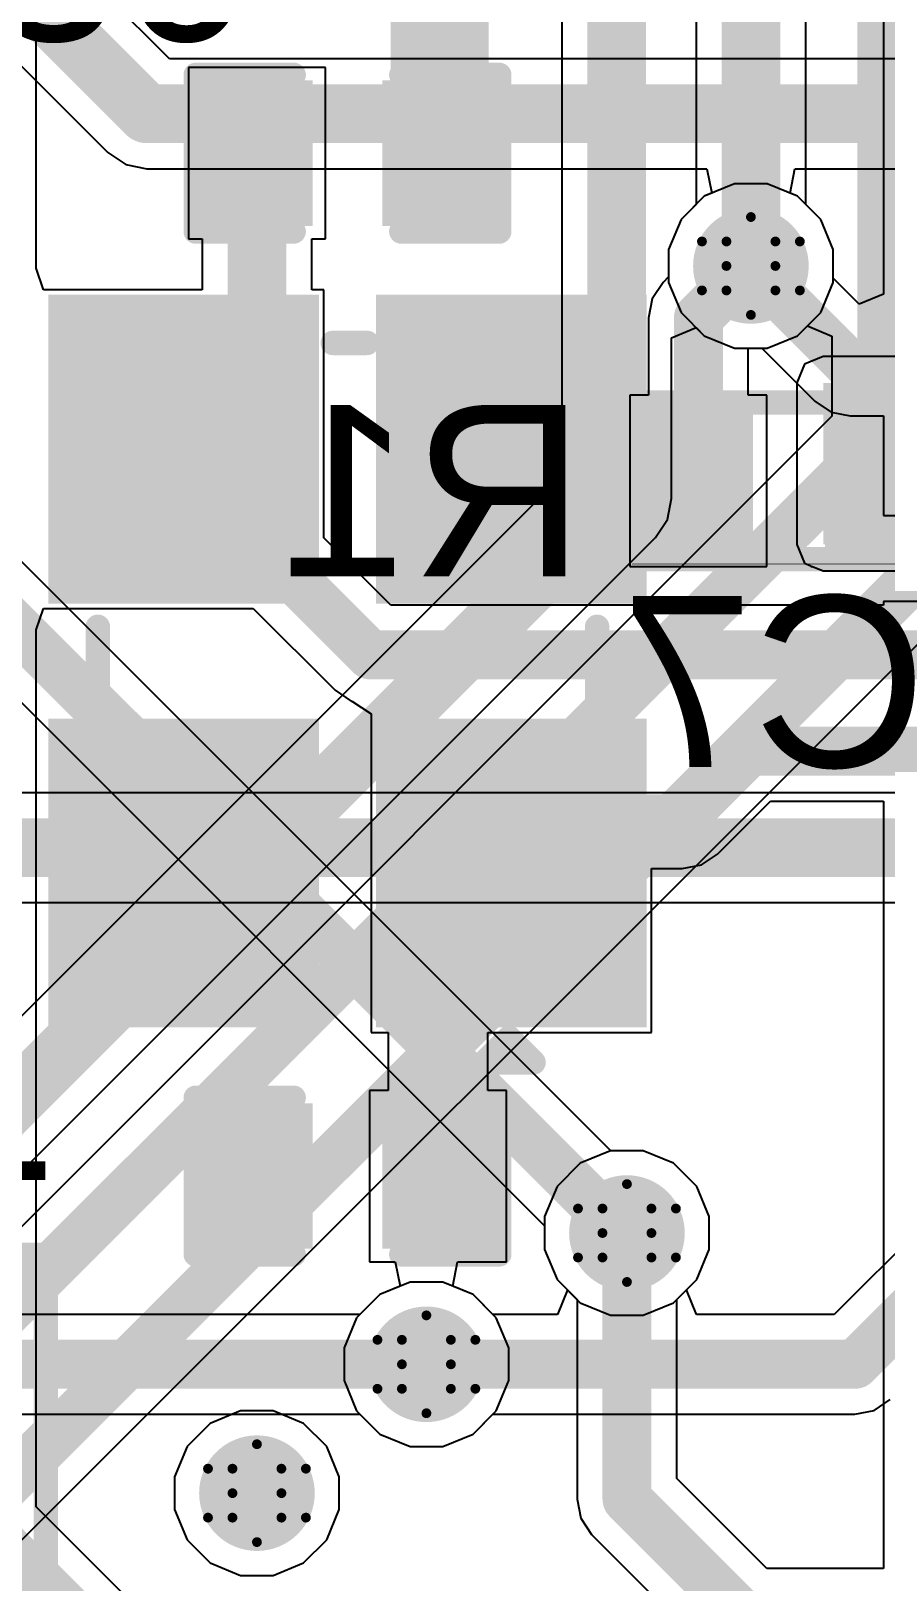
# Model space of a CAD drawing. Header units: inches. Extents: x -4 to 389, y 0 to 108.
# Drawn here: x 7.47 to 11.91, y 23.01 to 31.06 of the extents above; entities that cross this region are included whole.
import ezdxf

# ---------------------------------------------------------------- set-up
doc = ezdxf.new("R2010")
doc.units = ezdxf.units.IN
for name, color, linetype in [('Bottom Layer', 5, 'Continuous'), ('Bottom Overlay', 54, 'Continuous'), ('Bottom Paste', 16, 'Continuous'), ('Bottom Solder', 6, 'Continuous'), ('Drill Drawing', 1, 'Continuous'), ('Signal_1', 16, 'Continuous'), ('Signal_2', 76, 'Continuous'), ('Top Layer', 1, 'Continuous'), ('Top Overlay', 2, 'Continuous'), ('Top Paste', 8, 'Continuous'), ('Top Solder', 216, 'Continuous'), ('Via Holes', 16, 'Continuous')]:
    doc.layers.add(name, color=color, linetype=linetype)
doc.styles.add('Arial', font='', dxfattribs={"height": 0.2})
doc.styles.get('Arial').set_extended_font_data('Arial')

msp = doc.modelspace()

# ---------------------------------------------------------------- hatches: boundary and pattern name
at = {"layer": 'Bottom Layer'}
h = msp.add_hatch(color=5, dxfattribs=at)
edge = h.paths.add_edge_path()
edge.add_arc((11.2073, 29.8426), 0.3, 0, 360)
for points in [[(11.5824, 28.3972), (14.4526, 28.3972), (14.4526, 29.2354), (11.5824, 29.2354)], [(10.7061, 28.4099), (10.7061, 29.0449), (11.1633, 29.0449), (11.1633, 28.4099)], [(11.6459, 28.4099), (11.6459, 29.0449), (12.1031, 29.0449), (12.1031, 28.4099)]]:
    msp.add_hatch(color=5, dxfattribs=at).paths.add_polyline_path(points)
h = msp.add_hatch(color=5, dxfattribs=at)
edge = h.paths.add_edge_path()
edge.add_arc((10.5641, 24.8238), 0.3, 0, 360)
h = msp.add_hatch(color=5, dxfattribs=at)
edge = h.paths.add_edge_path()
edge.add_arc((9.5235, 24.1425), 0.3, 0, 360)
h = msp.add_hatch(color=5, dxfattribs=at)
edge = h.paths.add_edge_path()
edge.add_arc((8.6442, 23.4738), 0.3, 0, 360)
at = {"layer": 'Bottom Paste'}
for points in [[(10.7061, 28.4099), (10.7061, 29.0449), (11.1633, 29.0449), (11.1633, 28.4099)], [(11.6459, 28.4099), (11.6459, 29.0449), (12.1031, 29.0449), (12.1031, 28.4099)]]:
    msp.add_hatch(color=16, dxfattribs=at).paths.add_polyline_path(points)
at = {"layer": 'Bottom Solder'}
for points in [[(10.6511, 28.3549), (10.6511, 29.0999), (11.2183, 29.0999), (11.2183, 28.3549)], [(11.5909, 28.3549), (11.5909, 29.0999), (12.1581, 29.0999), (12.1581, 28.3549)]]:
    msp.add_hatch(color=6, dxfattribs=at).paths.add_polyline_path(points)
at = {"layer": 'Signal_1'}
h = msp.add_hatch(color=16, dxfattribs=at)
edge = h.paths.add_edge_path()
edge.add_arc((11.2073, 29.8426), 0.3, 0, 360)
h = msp.add_hatch(color=16, dxfattribs=at)
edge = h.paths.add_edge_path()
edge.add_arc((10.5641, 24.8238), 0.3, 0, 360)
h = msp.add_hatch(color=16, dxfattribs=at)
edge = h.paths.add_edge_path()
edge.add_arc((9.5235, 24.1425), 0.3, 0, 360)
h = msp.add_hatch(color=16, dxfattribs=at)
edge = h.paths.add_edge_path()
edge.add_arc((8.6442, 23.4738), 0.3, 0, 360)
at = {"layer": 'Signal_2'}
h = msp.add_hatch(color=76, dxfattribs=at)
edge = h.paths.add_edge_path()
edge.add_arc((11.2073, 29.8426), 0.3, 0, 360)
h = msp.add_hatch(color=76, dxfattribs=at)
edge = h.paths.add_edge_path()
edge.add_arc((10.5641, 24.8238), 0.3, 0, 360)
h = msp.add_hatch(color=76, dxfattribs=at)
edge = h.paths.add_edge_path()
edge.add_arc((9.5235, 24.1425), 0.3, 0, 360)
h = msp.add_hatch(color=76, dxfattribs=at)
edge = h.paths.add_edge_path()
edge.add_arc((8.6442, 23.4738), 0.3, 0, 360)
at = {"layer": 'Top Layer'}
for points in [[(8.8728, 30.7453), (8.8728, 30.1103), (8.4156, 30.1103), (8.4156, 30.7453)], [(9.8126, 30.7453), (9.8126, 30.1103), (9.3554, 30.1103), (9.3554, 30.7453)], [(7.6641, 28.1921), (7.6641, 29.5921), (8.8641, 29.5921), (8.8641, 28.1921)], [(9.3641, 28.1921), (9.3641, 29.5921), (10.5641, 29.5921), (10.5641, 28.1921)], [(7.6641, 25.9921), (7.6641, 27.3921), (8.8641, 27.3921), (8.8641, 25.9921)], [(9.3641, 25.9921), (9.3641, 27.3921), (10.5641, 27.3921), (10.5641, 25.9921)], [(8.4156, 24.802), (8.4156, 25.437), (8.8728, 25.437), (8.8728, 24.802)], [(9.3554, 24.802), (9.3554, 25.437), (9.8126, 25.437), (9.8126, 24.802)]]:
    msp.add_hatch(color=1, dxfattribs=at).paths.add_polyline_path(points)
h = msp.add_hatch(color=1, dxfattribs=at)
edge = h.paths.add_edge_path()
edge.add_arc((11.2073, 29.8426), 0.3, 0, 360)
h = msp.add_hatch(color=1, dxfattribs=at)
edge = h.paths.add_edge_path()
edge.add_arc((10.5641, 24.8238), 0.3, 0, 360)
h = msp.add_hatch(color=1, dxfattribs=at)
edge = h.paths.add_edge_path()
edge.add_arc((9.5235, 24.1425), 0.3, 0, 360)
h = msp.add_hatch(color=1, dxfattribs=at)
edge = h.paths.add_edge_path()
edge.add_arc((8.6442, 23.4738), 0.3, 0, 360)
at = {"layer": 'Top Paste'}
for points in [[(8.8728, 30.7453), (8.8728, 30.1103), (8.4156, 30.1103), (8.4156, 30.7453)], [(9.8126, 30.7453), (9.8126, 30.1103), (9.3554, 30.1103), (9.3554, 30.7453)], [(7.6641, 28.1921), (7.6641, 29.5921), (8.8641, 29.5921), (8.8641, 28.1921)], [(9.3641, 28.1921), (9.3641, 29.5921), (10.5641, 29.5921), (10.5641, 28.1921)], [(7.6641, 25.9921), (7.6641, 27.3921), (8.8641, 27.3921), (8.8641, 25.9921)], [(9.3641, 25.9921), (9.3641, 27.3921), (10.5641, 27.3921), (10.5641, 25.9921)], [(8.4156, 24.802), (8.4156, 25.437), (8.8728, 25.437), (8.8728, 24.802)], [(9.3554, 24.802), (9.3554, 25.437), (9.8126, 25.437), (9.8126, 24.802)]]:
    msp.add_hatch(color=8, dxfattribs=at).paths.add_polyline_path(points)
at = {"layer": 'Top Solder'}
for points in [[(8.9328, 30.8053), (8.9328, 30.0503), (8.3556, 30.0503), (8.3556, 30.8053)], [(9.8726, 30.8053), (9.8726, 30.0503), (9.2954, 30.0503), (9.2954, 30.8053)], [(7.5625, 28.0905), (7.5625, 29.6937), (8.9657, 29.6937), (8.9657, 28.0905)], [(9.2625, 28.0905), (9.2625, 29.6937), (10.6657, 29.6937), (10.6657, 28.0905)], [(7.5625, 25.8905), (7.5625, 27.4937), (8.9657, 27.4937), (8.9657, 25.8905)], [(9.2625, 25.8905), (9.2625, 27.4937), (10.6657, 27.4937), (10.6657, 25.8905)], [(8.3556, 24.742), (8.3556, 25.497), (8.9328, 25.497), (8.9328, 24.742)], [(9.2954, 24.742), (9.2954, 25.497), (9.8726, 25.497), (9.8726, 24.742)]]:
    msp.add_hatch(color=216, dxfattribs=at).paths.add_polyline_path(points)
at = {"layer": 'Via Holes'}
h = msp.add_hatch(color=7, dxfattribs=at)
edge = h.paths.add_edge_path()
edge.add_arc((11.2073, 29.8426), 0.15, 0, 360)
h = msp.add_hatch(color=7, dxfattribs=at)
edge = h.paths.add_edge_path()
edge.add_arc((10.5641, 24.8238), 0.15, 0, 360)
h = msp.add_hatch(color=7, dxfattribs=at)
edge = h.paths.add_edge_path()
edge.add_arc((9.5235, 24.1425), 0.15, 0, 360)
h = msp.add_hatch(color=7, dxfattribs=at)
edge = h.paths.add_edge_path()
edge.add_arc((8.6442, 23.4738), 0.15, 0, 360)

# ---------------------------------------------------------------- linework, layer by layer
at = {"layer": 'Bottom Layer'}
for p, q in [((8.1902, 30.9173), (7.7106, 31.3969)), ((7.2243, 31.0775), (7.8708, 30.431)), ((24.7327, 30.9173), (8.1902, 30.9173)), ((7.8708, 30.431), (7.8708, 30.431)), ((7.8708, 30.431), (7.9632, 30.3692)), ((7.9632, 30.3692), (8.0722, 30.3475)), ((8.0722, 30.3475), (8.0722, 30.3475)), ((8.0722, 30.3475), (10.9787, 30.3475)), ((10.9787, 30.3475), (11.004, 30.2205)), ((11.4106, 30.2205), (11.4359, 30.3475)), ((11.4359, 30.3475), (24.6147, 30.3475)), ((10.9654, 30.2046), (10.8453, 30.0844)), ((11.004, 30.2205), (10.9654, 30.2046)), ((11.4492, 30.2046), (11.4106, 30.2205)), ((11.5693, 30.0844), (11.4492, 30.2046)), ((10.8453, 30.0844), (10.7803, 29.9275)), ((11.6343, 29.9275), (11.5693, 30.0844)), ((10.7803, 29.9275), (10.7803, 29.7853)), ((11.6343, 29.7576), (11.6343, 29.9275)), ((10.7803, 29.7853), (10.7516, 29.7565)), ((10.7516, 29.7565), (10.6954, 29.6725)), ((11.5693, 29.6007), (11.6343, 29.7576)), ((10.6954, 29.6725), (10.6757, 29.5734)), ((10.6757, 29.5734), (10.6757, 29.1719)), ((11.4492, 29.4806), (11.5693, 29.6007)), ((11.2922, 29.4156), (11.4492, 29.4806)), ((11.1937, 29.1719), (11.1937, 29.4156)), ((11.1937, 29.4156), (11.2922, 29.4156)), ((11.4852, 29.3326), (11.4449, 29.2354)), ((11.5824, 29.3729), (11.4852, 29.3326)), ((14.4526, 29.3729), (11.5824, 29.3729)), ((11.4449, 29.2354), (11.4449, 28.3972)), ((10.6757, 29.1719), (10.5791, 29.1719)), ((10.5791, 29.1719), (10.5791, 28.2829)), ((11.2903, 29.1719), (11.1937, 29.1719)), ((11.2903, 28.2829), (11.2903, 29.1719)), ((11.4449, 28.3972), (11.4852, 28.3)), ((10.5791, 28.2829), (11.2903, 28.2829)), ((11.4852, 28.3), (11.5189, 28.286)), ((11.5189, 28.286), (11.5189, 28.2829)), ((11.5189, 28.2829), (11.5265, 28.2829)), ((11.5265, 28.2829), (11.5824, 28.2597)), ((11.5824, 28.2597), (14.4526, 28.2597)), ((16.7498, 27.1087), (6.6031, 27.1087)), ((6.4851, 26.5389), (16.7498, 26.5389)), ((10.4791, 25.2508), (10.3222, 25.1858)), ((10.649, 25.2508), (10.4791, 25.2508)), ((10.8059, 25.1858), (10.649, 25.2508)), ((10.3222, 25.1858), (10.2021, 25.0657)), ((10.9261, 25.0657), (10.8059, 25.1858)), ((10.2021, 25.0657), (10.1371, 24.9087)), ((10.9911, 24.9087), (10.9261, 25.0657)), ((10.1371, 24.9087), (10.1371, 24.7389)), ((10.9911, 24.7389), (10.9911, 24.9087)), ((10.1371, 24.7389), (10.2021, 24.5819)), ((10.9261, 24.5819), (10.9911, 24.7389)), ((9.4386, 24.5695), (9.2816, 24.5045)), ((9.6084, 24.5695), (9.4386, 24.5695)), ((9.7654, 24.5045), (9.6084, 24.5695)), ((10.2021, 24.5819), (10.3222, 24.4618)), ((10.8059, 24.4618), (10.9261, 24.5819)), ((9.2816, 24.5045), (9.1786, 24.4015)), ((9.8855, 24.3844), (9.7654, 24.5045)), ((9.1786, 24.4015), (6.2923, 24.4015)), ((10.3222, 24.4618), (10.4791, 24.3968)), ((10.4791, 24.3968), (10.649, 24.3968)), ((10.649, 24.3968), (10.8059, 24.4618)), ((9.9505, 24.2275), (9.8855, 24.3844)), ((9.9505, 24.0576), (9.9505, 24.2275)), ((9.8855, 23.9007), (9.9505, 24.0576)), ((6.1851, 23.8836), (9.1786, 23.8836)), ((9.1786, 23.8836), (9.2816, 23.7805)), ((9.7654, 23.7805), (9.8855, 23.9007)), ((9.2816, 23.7805), (9.4386, 23.7155)), ((9.6084, 23.7155), (9.7654, 23.7805)), ((9.4386, 23.7155), (9.6084, 23.7155))]:
    msp.add_line(p, q, dxfattribs=at)
for points in [[(7.4257, 31.2789, 0.3048, 0.3048, 0), (8.0722, 30.6324, 0.3048, 0.3048, 0)], [(8.0722, 30.6324, 0.3048, 0.3048, 0), (24.7327, 30.6324, 0.3048, 0.3048, 0)], [(10.9347, 29.5734, 0.254, 0.254, 0), (11.2038, 29.8426, 0.254, 0.254, 0)], [(11.2038, 29.8426, 0.254, 0.254, 0), (11.2073, 29.8426, 0.254, 0.254, 0)], [(10.9347, 28.7274, 0.254, 0.254, 0), (10.9347, 29.5734, 0.254, 0.254, 0)], [(6.4851, 26.8238, 0.3048, 0.3048, 0), (17.0688, 26.8238, 0.3048, 0.3048, 0)], [(6.1851, 24.1425, 0.254, 0.254, 0), (9.5235, 24.1425, 0.254, 0.254, 0)]]:
    msp.add_lwpolyline(points, format="xyseb", dxfattribs=at)
for points in [[(7.996, 30.6324, 0.1524, 0.1524, 1), (8.1484, 30.6324, 0.1524, 0.1524, 1)], [(7.996, 30.6324, 0.1524, 0.1524, 1), (8.1484, 30.6324, 0.1524, 0.1524, 1)], [(11.1403, 29.8426, 0.127, 0.127, 1), (11.2673, 29.8426, 0.127, 0.127, 1)], [(11.1403, 29.8426, 0.127, 0.127, 1), (11.2673, 29.8426, 0.127, 0.127, 1)], [(11.1438, 29.8426, 0.127, 0.127, 1), (11.2708, 29.8426, 0.127, 0.127, 1)], [(10.8712, 29.5734, 0.127, 0.127, 1), (10.9982, 29.5734, 0.127, 0.127, 1)], [(10.8712, 29.5734, 0.127, 0.127, 1), (10.9982, 29.5734, 0.127, 0.127, 1)], [(10.8712, 28.7274, 0.127, 0.127, 1), (10.9982, 28.7274, 0.127, 0.127, 1)], [(9.46, 24.1425, 0.127, 0.127, 1), (9.587, 24.1425, 0.127, 0.127, 1)]]:
    msp.add_lwpolyline(points, format="xyseb", close=True, dxfattribs=at)
at = {"layer": 'Bottom Overlay'}
for points in [[(10.6172, 28.321, 0.127, 0.127, 0), (10.6172, 29.1338, 0.127, 0.127, 0)], [(10.6172, 29.1338, 0.127, 0.127, 0), (12.192, 29.1338, 0.127, 0.127, 0)], [(10.6172, 28.321, 0.127, 0.127, 0), (12.192, 28.321, 0.127, 0.127, 0)], [(10.5918, 28.2956, 0.00323, 0.00323, 0), (12.2174, 28.2956, 0.00323, 0.00323, 0)]]:
    msp.add_lwpolyline(points, format="xyseb", dxfattribs=at)
for points in [[(10.5854, 29.1338, 0.0635, 0.0635, 1), (10.6489, 29.1338, 0.0635, 0.0635, 1)], [(10.5854, 29.1338, 0.0635, 0.0635, 1), (10.6489, 29.1338, 0.0635, 0.0635, 1)], [(10.5854, 28.321, 0.0635, 0.0635, 1), (10.6489, 28.321, 0.0635, 0.0635, 1)], [(10.5854, 28.321, 0.0635, 0.0635, 1), (10.6489, 28.321, 0.0635, 0.0635, 1)], [(10.591, 28.2956, 0.00161, 0.00161, 1), (10.5926, 28.2956, 0.00161, 0.00161, 1)]]:
    msp.add_lwpolyline(points, format="xyseb", close=True, dxfattribs=at)
at = {"layer": 'Drill Drawing'}
for points in [[(11.0803, 29.9696, 0.0508, 0.0508, 0), (11.2073, 30.0966, 0.0508, 0.0508, 0)], [(11.2073, 30.0966, 0.0508, 0.0508, 0), (11.3343, 29.9696, 0.0508, 0.0508, 0)], [(10.9533, 29.9696, 0.0508, 0.0508, 0), (11.0803, 29.8426, 0.0508, 0.0508, 0)], [(10.9533, 29.9696, 0.0508, 0.0508, 0), (11.0803, 29.9696, 0.0508, 0.0508, 0)], [(11.3343, 29.9696, 0.0508, 0.0508, 0), (11.4613, 29.9696, 0.0508, 0.0508, 0)], [(11.3343, 29.8426, 0.0508, 0.0508, 0), (11.4613, 29.9696, 0.0508, 0.0508, 0)], [(10.9533, 29.7156, 0.0508, 0.0508, 0), (11.0803, 29.8426, 0.0508, 0.0508, 0)], [(11.3343, 29.8426, 0.0508, 0.0508, 0), (11.4613, 29.7156, 0.0508, 0.0508, 0)], [(10.9533, 29.7156, 0.0508, 0.0508, 0), (11.0803, 29.7156, 0.0508, 0.0508, 0)], [(11.0803, 29.7156, 0.0508, 0.0508, 0), (11.2073, 29.5886, 0.0508, 0.0508, 0)], [(11.2073, 29.5886, 0.0508, 0.0508, 0), (11.3343, 29.7156, 0.0508, 0.0508, 0)], [(11.3343, 29.7156, 0.0508, 0.0508, 0), (11.4613, 29.7156, 0.0508, 0.0508, 0)], [(10.4371, 24.9508, 0.0508, 0.0508, 0), (10.5641, 25.0778, 0.0508, 0.0508, 0)], [(10.5641, 25.0778, 0.0508, 0.0508, 0), (10.6911, 24.9508, 0.0508, 0.0508, 0)], [(10.3101, 24.9508, 0.0508, 0.0508, 0), (10.4371, 24.8238, 0.0508, 0.0508, 0)], [(10.3101, 24.9508, 0.0508, 0.0508, 0), (10.4371, 24.9508, 0.0508, 0.0508, 0)], [(10.6911, 24.9508, 0.0508, 0.0508, 0), (10.8181, 24.9508, 0.0508, 0.0508, 0)], [(10.6911, 24.8238, 0.0508, 0.0508, 0), (10.8181, 24.9508, 0.0508, 0.0508, 0)], [(10.3101, 24.6968, 0.0508, 0.0508, 0), (10.4371, 24.8238, 0.0508, 0.0508, 0)], [(10.6911, 24.8238, 0.0508, 0.0508, 0), (10.8181, 24.6968, 0.0508, 0.0508, 0)], [(10.3101, 24.6968, 0.0508, 0.0508, 0), (10.4371, 24.6968, 0.0508, 0.0508, 0)], [(10.4371, 24.6968, 0.0508, 0.0508, 0), (10.5641, 24.5698, 0.0508, 0.0508, 0)], [(10.5641, 24.5698, 0.0508, 0.0508, 0), (10.6911, 24.6968, 0.0508, 0.0508, 0)], [(10.6911, 24.6968, 0.0508, 0.0508, 0), (10.8181, 24.6968, 0.0508, 0.0508, 0)], [(9.3965, 24.2695, 0.0508, 0.0508, 0), (9.5235, 24.3965, 0.0508, 0.0508, 0)], [(9.5235, 24.3965, 0.0508, 0.0508, 0), (9.6505, 24.2695, 0.0508, 0.0508, 0)], [(9.2695, 24.2695, 0.0508, 0.0508, 0), (9.3965, 24.1425, 0.0508, 0.0508, 0)], [(9.2695, 24.2695, 0.0508, 0.0508, 0), (9.3965, 24.2695, 0.0508, 0.0508, 0)], [(9.6505, 24.2695, 0.0508, 0.0508, 0), (9.7775, 24.2695, 0.0508, 0.0508, 0)], [(9.6505, 24.1425, 0.0508, 0.0508, 0), (9.7775, 24.2695, 0.0508, 0.0508, 0)], [(9.2695, 24.0155, 0.0508, 0.0508, 0), (9.3965, 24.1425, 0.0508, 0.0508, 0)], [(9.6505, 24.1425, 0.0508, 0.0508, 0), (9.7775, 24.0155, 0.0508, 0.0508, 0)], [(9.2695, 24.0155, 0.0508, 0.0508, 0), (9.3965, 24.0155, 0.0508, 0.0508, 0)], [(9.3965, 24.0155, 0.0508, 0.0508, 0), (9.5235, 23.8885, 0.0508, 0.0508, 0)], [(9.5235, 23.8885, 0.0508, 0.0508, 0), (9.6505, 24.0155, 0.0508, 0.0508, 0)], [(9.6505, 24.0155, 0.0508, 0.0508, 0), (9.7775, 24.0155, 0.0508, 0.0508, 0)], [(8.5172, 23.6008, 0.0508, 0.0508, 0), (8.6442, 23.7278, 0.0508, 0.0508, 0)], [(8.6442, 23.7278, 0.0508, 0.0508, 0), (8.7712, 23.6008, 0.0508, 0.0508, 0)], [(8.3902, 23.6008, 0.0508, 0.0508, 0), (8.5172, 23.4738, 0.0508, 0.0508, 0)], [(8.3902, 23.6008, 0.0508, 0.0508, 0), (8.5172, 23.6008, 0.0508, 0.0508, 0)], [(8.7712, 23.6008, 0.0508, 0.0508, 0), (8.8982, 23.6008, 0.0508, 0.0508, 0)], [(8.7712, 23.4738, 0.0508, 0.0508, 0), (8.8982, 23.6008, 0.0508, 0.0508, 0)], [(8.3902, 23.3468, 0.0508, 0.0508, 0), (8.5172, 23.4738, 0.0508, 0.0508, 0)], [(8.7712, 23.4738, 0.0508, 0.0508, 0), (8.8982, 23.3468, 0.0508, 0.0508, 0)], [(8.3902, 23.3468, 0.0508, 0.0508, 0), (8.5172, 23.3468, 0.0508, 0.0508, 0)], [(8.5172, 23.3468, 0.0508, 0.0508, 0), (8.6442, 23.2198, 0.0508, 0.0508, 0)], [(8.6442, 23.2198, 0.0508, 0.0508, 0), (8.7712, 23.3468, 0.0508, 0.0508, 0)], [(8.7712, 23.3468, 0.0508, 0.0508, 0), (8.8982, 23.3468, 0.0508, 0.0508, 0)]]:
    msp.add_lwpolyline(points, format="xyseb", dxfattribs=at)
for points in [[(11.1946, 30.0966, 0.0254, 0.0254, 1), (11.22, 30.0966, 0.0254, 0.0254, 1)], [(11.1946, 30.0966, 0.0254, 0.0254, 1), (11.22, 30.0966, 0.0254, 0.0254, 1)], [(10.9406, 29.9696, 0.0254, 0.0254, 1), (10.966, 29.9696, 0.0254, 0.0254, 1)], [(10.9406, 29.9696, 0.0254, 0.0254, 1), (10.966, 29.9696, 0.0254, 0.0254, 1)], [(11.0676, 29.9696, 0.0254, 0.0254, 1), (11.093, 29.9696, 0.0254, 0.0254, 1)], [(11.0676, 29.9696, 0.0254, 0.0254, 1), (11.093, 29.9696, 0.0254, 0.0254, 1)], [(11.3216, 29.9696, 0.0254, 0.0254, 1), (11.347, 29.9696, 0.0254, 0.0254, 1)], [(11.3216, 29.9696, 0.0254, 0.0254, 1), (11.347, 29.9696, 0.0254, 0.0254, 1)], [(11.4486, 29.9696, 0.0254, 0.0254, 1), (11.474, 29.9696, 0.0254, 0.0254, 1)], [(11.4486, 29.9696, 0.0254, 0.0254, 1), (11.474, 29.9696, 0.0254, 0.0254, 1)], [(11.0676, 29.8426, 0.0254, 0.0254, 1), (11.093, 29.8426, 0.0254, 0.0254, 1)], [(11.0676, 29.8426, 0.0254, 0.0254, 1), (11.093, 29.8426, 0.0254, 0.0254, 1)], [(11.3216, 29.8426, 0.0254, 0.0254, 1), (11.347, 29.8426, 0.0254, 0.0254, 1)], [(11.3216, 29.8426, 0.0254, 0.0254, 1), (11.347, 29.8426, 0.0254, 0.0254, 1)], [(10.9406, 29.7156, 0.0254, 0.0254, 1), (10.966, 29.7156, 0.0254, 0.0254, 1)], [(10.9406, 29.7156, 0.0254, 0.0254, 1), (10.966, 29.7156, 0.0254, 0.0254, 1)], [(11.0676, 29.7156, 0.0254, 0.0254, 1), (11.093, 29.7156, 0.0254, 0.0254, 1)], [(11.0676, 29.7156, 0.0254, 0.0254, 1), (11.093, 29.7156, 0.0254, 0.0254, 1)], [(11.3216, 29.7156, 0.0254, 0.0254, 1), (11.347, 29.7156, 0.0254, 0.0254, 1)], [(11.3216, 29.7156, 0.0254, 0.0254, 1), (11.347, 29.7156, 0.0254, 0.0254, 1)], [(11.4486, 29.7156, 0.0254, 0.0254, 1), (11.474, 29.7156, 0.0254, 0.0254, 1)], [(11.4486, 29.7156, 0.0254, 0.0254, 1), (11.474, 29.7156, 0.0254, 0.0254, 1)], [(11.1946, 29.5886, 0.0254, 0.0254, 1), (11.22, 29.5886, 0.0254, 0.0254, 1)], [(11.1946, 29.5886, 0.0254, 0.0254, 1), (11.22, 29.5886, 0.0254, 0.0254, 1)], [(10.5514, 25.0778, 0.0254, 0.0254, 1), (10.5768, 25.0778, 0.0254, 0.0254, 1)], [(10.5514, 25.0778, 0.0254, 0.0254, 1), (10.5768, 25.0778, 0.0254, 0.0254, 1)], [(10.2974, 24.9508, 0.0254, 0.0254, 1), (10.3228, 24.9508, 0.0254, 0.0254, 1)], [(10.2974, 24.9508, 0.0254, 0.0254, 1), (10.3228, 24.9508, 0.0254, 0.0254, 1)], [(10.4244, 24.9508, 0.0254, 0.0254, 1), (10.4498, 24.9508, 0.0254, 0.0254, 1)], [(10.4244, 24.9508, 0.0254, 0.0254, 1), (10.4498, 24.9508, 0.0254, 0.0254, 1)], [(10.6784, 24.9508, 0.0254, 0.0254, 1), (10.7038, 24.9508, 0.0254, 0.0254, 1)], [(10.6784, 24.9508, 0.0254, 0.0254, 1), (10.7038, 24.9508, 0.0254, 0.0254, 1)], [(10.8054, 24.9508, 0.0254, 0.0254, 1), (10.8308, 24.9508, 0.0254, 0.0254, 1)], [(10.8054, 24.9508, 0.0254, 0.0254, 1), (10.8308, 24.9508, 0.0254, 0.0254, 1)], [(10.4244, 24.8238, 0.0254, 0.0254, 1), (10.4498, 24.8238, 0.0254, 0.0254, 1)], [(10.4244, 24.8238, 0.0254, 0.0254, 1), (10.4498, 24.8238, 0.0254, 0.0254, 1)], [(10.6784, 24.8238, 0.0254, 0.0254, 1), (10.7038, 24.8238, 0.0254, 0.0254, 1)], [(10.6784, 24.8238, 0.0254, 0.0254, 1), (10.7038, 24.8238, 0.0254, 0.0254, 1)], [(10.2974, 24.6968, 0.0254, 0.0254, 1), (10.3228, 24.6968, 0.0254, 0.0254, 1)], [(10.2974, 24.6968, 0.0254, 0.0254, 1), (10.3228, 24.6968, 0.0254, 0.0254, 1)], [(10.4244, 24.6968, 0.0254, 0.0254, 1), (10.4498, 24.6968, 0.0254, 0.0254, 1)], [(10.4244, 24.6968, 0.0254, 0.0254, 1), (10.4498, 24.6968, 0.0254, 0.0254, 1)], [(10.6784, 24.6968, 0.0254, 0.0254, 1), (10.7038, 24.6968, 0.0254, 0.0254, 1)], [(10.6784, 24.6968, 0.0254, 0.0254, 1), (10.7038, 24.6968, 0.0254, 0.0254, 1)], [(10.8054, 24.6968, 0.0254, 0.0254, 1), (10.8308, 24.6968, 0.0254, 0.0254, 1)], [(10.8054, 24.6968, 0.0254, 0.0254, 1), (10.8308, 24.6968, 0.0254, 0.0254, 1)], [(10.5514, 24.5698, 0.0254, 0.0254, 1), (10.5768, 24.5698, 0.0254, 0.0254, 1)], [(10.5514, 24.5698, 0.0254, 0.0254, 1), (10.5768, 24.5698, 0.0254, 0.0254, 1)], [(9.5108, 24.3965, 0.0254, 0.0254, 1), (9.5362, 24.3965, 0.0254, 0.0254, 1)], [(9.5108, 24.3965, 0.0254, 0.0254, 1), (9.5362, 24.3965, 0.0254, 0.0254, 1)], [(9.2568, 24.2695, 0.0254, 0.0254, 1), (9.2822, 24.2695, 0.0254, 0.0254, 1)], [(9.2568, 24.2695, 0.0254, 0.0254, 1), (9.2822, 24.2695, 0.0254, 0.0254, 1)], [(9.3838, 24.2695, 0.0254, 0.0254, 1), (9.4092, 24.2695, 0.0254, 0.0254, 1)], [(9.3838, 24.2695, 0.0254, 0.0254, 1), (9.4092, 24.2695, 0.0254, 0.0254, 1)], [(9.6378, 24.2695, 0.0254, 0.0254, 1), (9.6632, 24.2695, 0.0254, 0.0254, 1)], [(9.6378, 24.2695, 0.0254, 0.0254, 1), (9.6632, 24.2695, 0.0254, 0.0254, 1)], [(9.7648, 24.2695, 0.0254, 0.0254, 1), (9.7902, 24.2695, 0.0254, 0.0254, 1)], [(9.7648, 24.2695, 0.0254, 0.0254, 1), (9.7902, 24.2695, 0.0254, 0.0254, 1)], [(9.3838, 24.1425, 0.0254, 0.0254, 1), (9.4092, 24.1425, 0.0254, 0.0254, 1)], [(9.3838, 24.1425, 0.0254, 0.0254, 1), (9.4092, 24.1425, 0.0254, 0.0254, 1)], [(9.6378, 24.1425, 0.0254, 0.0254, 1), (9.6632, 24.1425, 0.0254, 0.0254, 1)], [(9.6378, 24.1425, 0.0254, 0.0254, 1), (9.6632, 24.1425, 0.0254, 0.0254, 1)], [(9.2568, 24.0155, 0.0254, 0.0254, 1), (9.2822, 24.0155, 0.0254, 0.0254, 1)], [(9.2568, 24.0155, 0.0254, 0.0254, 1), (9.2822, 24.0155, 0.0254, 0.0254, 1)], [(9.3838, 24.0155, 0.0254, 0.0254, 1), (9.4092, 24.0155, 0.0254, 0.0254, 1)], [(9.3838, 24.0155, 0.0254, 0.0254, 1), (9.4092, 24.0155, 0.0254, 0.0254, 1)], [(9.6378, 24.0155, 0.0254, 0.0254, 1), (9.6632, 24.0155, 0.0254, 0.0254, 1)], [(9.6378, 24.0155, 0.0254, 0.0254, 1), (9.6632, 24.0155, 0.0254, 0.0254, 1)], [(9.7648, 24.0155, 0.0254, 0.0254, 1), (9.7902, 24.0155, 0.0254, 0.0254, 1)], [(9.7648, 24.0155, 0.0254, 0.0254, 1), (9.7902, 24.0155, 0.0254, 0.0254, 1)], [(9.5108, 23.8885, 0.0254, 0.0254, 1), (9.5362, 23.8885, 0.0254, 0.0254, 1)], [(9.5108, 23.8885, 0.0254, 0.0254, 1), (9.5362, 23.8885, 0.0254, 0.0254, 1)], [(8.6315, 23.7278, 0.0254, 0.0254, 1), (8.6569, 23.7278, 0.0254, 0.0254, 1)], [(8.6315, 23.7278, 0.0254, 0.0254, 1), (8.6569, 23.7278, 0.0254, 0.0254, 1)], [(8.3775, 23.6008, 0.0254, 0.0254, 1), (8.4029, 23.6008, 0.0254, 0.0254, 1)], [(8.3775, 23.6008, 0.0254, 0.0254, 1), (8.4029, 23.6008, 0.0254, 0.0254, 1)], [(8.5045, 23.6008, 0.0254, 0.0254, 1), (8.5299, 23.6008, 0.0254, 0.0254, 1)], [(8.5045, 23.6008, 0.0254, 0.0254, 1), (8.5299, 23.6008, 0.0254, 0.0254, 1)], [(8.7585, 23.6008, 0.0254, 0.0254, 1), (8.7839, 23.6008, 0.0254, 0.0254, 1)], [(8.7585, 23.6008, 0.0254, 0.0254, 1), (8.7839, 23.6008, 0.0254, 0.0254, 1)], [(8.8855, 23.6008, 0.0254, 0.0254, 1), (8.9109, 23.6008, 0.0254, 0.0254, 1)], [(8.8855, 23.6008, 0.0254, 0.0254, 1), (8.9109, 23.6008, 0.0254, 0.0254, 1)], [(8.5045, 23.4738, 0.0254, 0.0254, 1), (8.5299, 23.4738, 0.0254, 0.0254, 1)], [(8.5045, 23.4738, 0.0254, 0.0254, 1), (8.5299, 23.4738, 0.0254, 0.0254, 1)], [(8.7585, 23.4738, 0.0254, 0.0254, 1), (8.7839, 23.4738, 0.0254, 0.0254, 1)], [(8.7585, 23.4738, 0.0254, 0.0254, 1), (8.7839, 23.4738, 0.0254, 0.0254, 1)], [(8.3775, 23.3468, 0.0254, 0.0254, 1), (8.4029, 23.3468, 0.0254, 0.0254, 1)], [(8.3775, 23.3468, 0.0254, 0.0254, 1), (8.4029, 23.3468, 0.0254, 0.0254, 1)], [(8.5045, 23.3468, 0.0254, 0.0254, 1), (8.5299, 23.3468, 0.0254, 0.0254, 1)], [(8.5045, 23.3468, 0.0254, 0.0254, 1), (8.5299, 23.3468, 0.0254, 0.0254, 1)], [(8.7585, 23.3468, 0.0254, 0.0254, 1), (8.7839, 23.3468, 0.0254, 0.0254, 1)], [(8.7585, 23.3468, 0.0254, 0.0254, 1), (8.7839, 23.3468, 0.0254, 0.0254, 1)], [(8.8855, 23.3468, 0.0254, 0.0254, 1), (8.9109, 23.3468, 0.0254, 0.0254, 1)], [(8.8855, 23.3468, 0.0254, 0.0254, 1), (8.9109, 23.3468, 0.0254, 0.0254, 1)], [(8.6315, 23.2198, 0.0254, 0.0254, 1), (8.6569, 23.2198, 0.0254, 0.0254, 1)], [(8.6315, 23.2198, 0.0254, 0.0254, 1), (8.6569, 23.2198, 0.0254, 0.0254, 1)]]:
    msp.add_lwpolyline(points, format="xyseb", close=True, dxfattribs=at)
at = {"layer": 'Signal_1'}
for p, q in [((11.4922, 30.1616), (11.4922, 31.6853)), ((10.9224, 31.5673), (10.9224, 30.1616)), ((10.9224, 30.1616), (10.8453, 30.0844)), ((11.5693, 30.0844), (11.4922, 30.1616)), ((10.8453, 30.0844), (10.7803, 29.9275)), ((11.6343, 29.9275), (11.5693, 30.0844)), ((10.7803, 29.9275), (10.7803, 29.7576)), ((11.6343, 29.7576), (11.6343, 29.9275)), ((10.7803, 29.7576), (10.8453, 29.6007)), ((11.5693, 29.6007), (11.6343, 29.7576)), ((10.8453, 29.6007), (10.9654, 29.4806)), ((11.4492, 29.4806), (11.5693, 29.6007)), ((10.9654, 29.4806), (11.1223, 29.4156)), ((11.2922, 29.4156), (11.4492, 29.4806)), ((11.1223, 29.4156), (11.2922, 29.4156)), ((10.4803, 25.2508), (6.9917, 28.7394)), ((7.1238, 27.8748), (10.1371, 24.8615)), ((10.649, 25.2508), (10.4803, 25.2508)), ((10.8059, 25.1858), (10.649, 25.2508)), ((10.9261, 25.0657), (10.8059, 25.1858)), ((10.9911, 24.9087), (10.9261, 25.0657)), ((10.9911, 24.7389), (10.9911, 24.9087)), ((10.1371, 24.8615), (10.1371, 24.7389)), ((10.1371, 24.7389), (10.2021, 24.5819)), ((10.9261, 24.5819), (10.9911, 24.7389)), ((9.4386, 24.5695), (9.2816, 24.5045)), ((9.6084, 24.5695), (9.4386, 24.5695)), ((9.7654, 24.5045), (9.6084, 24.5695)), ((10.2021, 24.5819), (10.3222, 24.4618)), ((10.8059, 24.4618), (10.9261, 24.5819)), ((9.2816, 24.5045), (9.1615, 24.3844)), ((9.8855, 24.3844), (9.7654, 24.5045)), ((10.3222, 24.4618), (10.4791, 24.3968)), ((10.4791, 24.3968), (10.649, 24.3968)), ((10.649, 24.3968), (10.8059, 24.4618)), ((9.1615, 24.3844), (9.0965, 24.2275)), ((9.9505, 24.2275), (9.8855, 24.3844)), ((9.0965, 24.2275), (9.0965, 24.0576)), ((9.9505, 24.0576), (9.9505, 24.2275)), ((9.0965, 24.0576), (9.1615, 23.9007)), ((9.8855, 23.9007), (9.9505, 24.0576)), ((8.4023, 23.8358), (8.2822, 23.7157)), ((8.5592, 23.9008), (8.4023, 23.8358)), ((8.7291, 23.9008), (8.5592, 23.9008)), ((8.886, 23.8358), (8.7291, 23.9008)), ((9.0062, 23.7157), (8.886, 23.8358)), ((9.1615, 23.9007), (9.2816, 23.7805)), ((9.7654, 23.7805), (9.8855, 23.9007)), ((9.2816, 23.7805), (9.4386, 23.7155)), ((9.6084, 23.7155), (9.7654, 23.7805)), ((8.2822, 23.7157), (8.2172, 23.5587)), ((9.0712, 23.5587), (9.0062, 23.7157)), ((9.4386, 23.7155), (9.6084, 23.7155)), ((8.2172, 23.5587), (8.2172, 23.3889)), ((9.0712, 23.3889), (9.0712, 23.5587)), ((8.2172, 23.3889), (8.2822, 23.2319)), ((9.0062, 23.2319), (9.0712, 23.3889)), ((8.2822, 23.2319), (8.4023, 23.1118)), ((8.886, 23.1118), (9.0062, 23.2319)), ((8.4023, 23.1118), (8.5592, 23.0468)), ((8.7291, 23.0468), (8.886, 23.1118)), ((8.5592, 23.0468), (8.7291, 23.0468))]:
    msp.add_line(p, q, dxfattribs=at)
for points in [[(11.2073, 29.8426, 0.3048, 0.3048, 0), (11.2073, 31.6853, 0.3048, 0.3048, 0)], [(6.7327, 28.6321, 0.254, 0.254, 0), (10.541, 24.8238, 0.254, 0.254, 0)]]:
    msp.add_lwpolyline(points, format="xyseb", dxfattribs=at)
for points in [[(11.1311, 29.8426, 0.1524, 0.1524, 1), (11.2835, 29.8426, 0.1524, 0.1524, 1)], [(10.4775, 24.8238, 0.127, 0.127, 1), (10.6045, 24.8238, 0.127, 0.127, 1)]]:
    msp.add_lwpolyline(points, format="xyseb", close=True, dxfattribs=at)
at = {"layer": 'Signal_2'}
for p, q in [((10.2263, 32.1773), (10.2263, 28.753)), ((7.2257, 23.0335), (14.0507, 29.8585)), ((10.796, 29.4703), (10.923, 29.523)), ((10.796, 28.635), (10.796, 29.4703)), ((10.923, 29.523), (10.9654, 29.4806)), ((10.9654, 29.4806), (11.1223, 29.4156)), ((11.2922, 29.4156), (11.4492, 29.4806)), ((11.4492, 29.4806), (11.5002, 29.5316)), ((11.5002, 29.5316), (11.6272, 29.479)), ((11.6272, 29.479), (11.6272, 29.0622)), ((11.1223, 29.4156), (11.2922, 29.4156)), ((11.6272, 29.0622), (6.1669, 23.6019)), ((10.2263, 28.753), (5.4244, 23.9511)), ((10.7743, 28.526), (10.796, 28.635)), ((10.796, 28.635), (10.796, 28.635)), ((10.7126, 28.4336), (10.7743, 28.526)), ((5.9107, 23.6317), (10.7126, 28.4336)), ((10.7126, 28.4336), (10.7126, 28.4336)), ((14.5572, 27.3186), (11.6401, 24.4015)), ((10.4791, 25.2508), (10.3222, 25.1858)), ((10.649, 25.2508), (10.4791, 25.2508)), ((10.8059, 25.1858), (10.649, 25.2508)), ((10.3222, 25.1858), (10.2021, 25.0657)), ((10.9261, 25.0657), (10.8059, 25.1858)), ((10.2021, 25.0657), (10.1371, 24.9087)), ((10.9911, 24.9087), (10.9261, 25.0657)), ((10.1371, 24.9087), (10.1371, 24.7389)), ((10.9911, 24.7389), (10.9911, 24.9087)), ((10.1371, 24.7389), (10.2021, 24.5819)), ((10.9261, 24.5819), (10.9911, 24.7389)), ((9.4386, 24.5695), (9.2816, 24.5045)), ((9.6084, 24.5695), (9.4386, 24.5695)), ((9.7654, 24.5045), (9.6084, 24.5695)), ((10.2021, 24.5819), (10.2555, 24.5285)), ((10.8726, 24.5285), (10.9261, 24.5819)), ((9.2816, 24.5045), (9.1615, 24.3844)), ((9.8684, 24.4015), (9.7654, 24.5045)), ((10.2555, 24.5285), (10.2029, 24.4015)), ((10.9253, 24.4015), (10.8726, 24.5285)), ((10.2029, 24.4015), (9.8684, 24.4015)), ((11.6401, 24.4015), (10.9253, 24.4015)), ((9.1615, 24.3844), (9.0965, 24.2275)), ((9.0965, 24.2275), (9.0965, 24.0576)), ((9.0965, 24.0576), (9.1615, 23.9007)), ((11.8464, 23.9033), (11.9305, 23.9594)), ((8.4023, 23.8358), (8.2822, 23.7157)), ((8.5592, 23.9008), (8.4023, 23.8358)), ((8.7291, 23.9008), (8.5592, 23.9008)), ((8.886, 23.8358), (8.7291, 23.9008)), ((9.0062, 23.7157), (8.886, 23.8358)), ((9.1615, 23.9007), (9.2816, 23.7805)), ((9.7654, 23.7805), (9.8684, 23.8836)), ((9.8684, 23.8836), (11.7473, 23.8836)), ((11.7473, 23.8836), (11.8464, 23.9033)), ((9.2816, 23.7805), (9.4386, 23.7155)), ((9.6084, 23.7155), (9.7654, 23.7805)), ((8.2822, 23.7157), (8.2172, 23.5587)), ((9.0712, 23.5587), (9.0062, 23.7157)), ((9.4386, 23.7155), (9.6084, 23.7155)), ((8.2172, 23.5587), (8.2172, 23.3889)), ((9.0712, 23.3889), (9.0712, 23.5587)), ((8.2172, 23.3889), (8.2822, 23.2319)), ((9.0062, 23.2319), (9.0712, 23.3889)), ((8.2822, 23.2319), (8.4023, 23.1118)), ((8.886, 23.1118), (9.0062, 23.2319)), ((8.4023, 23.1118), (8.5592, 23.0468)), ((8.7291, 23.0468), (8.886, 23.1118)), ((8.5592, 23.0468), (8.7291, 23.0468))]:
    msp.add_line(p, q, dxfattribs=at)
for points in [[(10.5112, 28.635, 0.3048, 0.3048, 0), (10.5112, 32.1774, 0.3048, 0.3048, 0)], [(11.8862, 28.955, 0.254, 0.254, 0), (11.8862, 32.1303, 0.254, 0.254, 0)], [(6.9668, 23.1408, 0.254, 0.254, 0), (13.9434, 30.1175, 0.254, 0.254, 0)], [(6.35, 23.4188, 0.254, 0.254, 0), (11.8862, 28.955, 0.254, 0.254, 0)], [(5.6258, 23.7497, 0.3048, 0.3048, 0), (10.5112, 28.635, 0.3048, 0.3048, 0)], [(11.7473, 24.1425, 0.254, 0.254, 0), (15.3416, 27.7368, 0.254, 0.254, 0)], [(9.5235, 24.1425, 0.254, 0.254, 0), (11.7473, 24.1425, 0.254, 0.254, 0)]]:
    msp.add_lwpolyline(points, format="xyseb", dxfattribs=at)
for points in [[(11.8227, 28.955, 0.127, 0.127, 1), (11.9497, 28.955, 0.127, 0.127, 1)], [(11.8227, 28.955, 0.127, 0.127, 1), (11.9497, 28.955, 0.127, 0.127, 1)], [(10.435, 28.635, 0.1524, 0.1524, 1), (10.5874, 28.635, 0.1524, 0.1524, 1)], [(10.435, 28.635, 0.1524, 0.1524, 1), (10.5874, 28.635, 0.1524, 0.1524, 1)], [(9.46, 24.1425, 0.127, 0.127, 1), (9.587, 24.1425, 0.127, 0.127, 1)], [(11.6838, 24.1425, 0.127, 0.127, 1), (11.8108, 24.1425, 0.127, 0.127, 1)], [(11.6838, 24.1425, 0.127, 0.127, 1), (11.8108, 24.1425, 0.127, 0.127, 1)]]:
    msp.add_lwpolyline(points, format="xyseb", close=True, dxfattribs=at)
at = {"layer": 'Top Layer'}
for p, q in [((7.499, 29.8304), (7.499, 33.5016)), ((11.8954, 31.6008), (11.8954, 30.5468)), ((8.9998, 30.8723), (8.2886, 30.8723)), ((8.2886, 30.8723), (8.2886, 29.9833)), ((8.9998, 29.9833), (8.9998, 30.8723)), ((11.8954, 30.5468), (11.8954, 29.6968)), ((11.1223, 30.2696), (10.9654, 30.2046)), ((11.2922, 30.2696), (11.1223, 30.2696)), ((11.4492, 30.2046), (11.2922, 30.2696)), ((10.9654, 30.2046), (10.8453, 30.0844)), ((11.5693, 30.0844), (11.4492, 30.2046)), ((10.8453, 30.0844), (10.7803, 29.9275)), ((11.6343, 29.9275), (11.5693, 30.0844)), ((8.2886, 29.9833), (8.3593, 29.9833)), ((8.3593, 29.9833), (8.3593, 29.7191)), ((8.929, 29.7191), (8.929, 29.9833)), ((8.929, 29.9833), (8.9998, 29.9833)), ((10.7803, 29.9275), (10.7803, 29.7576)), ((11.6343, 29.7784), (11.6343, 29.9275)), ((7.5371, 29.7191), (7.499, 29.8304)), ((8.3593, 29.7191), (7.5371, 29.7191)), ((8.9911, 29.7191), (8.929, 29.7191)), ((8.9911, 28.4314), (8.9911, 29.7191)), ((10.7803, 29.7576), (10.8453, 29.6007)), ((11.7684, 29.6442), (11.6343, 29.7784)), ((11.8954, 29.6968), (11.7684, 29.6442)), ((10.8453, 29.6007), (10.9654, 29.4806)), ((10.9654, 29.4806), (11.1223, 29.4156)), ((11.1223, 29.4156), (11.2646, 29.4156)), ((11.2646, 29.4156), (11.5395, 29.1407)), ((11.5395, 29.1407), (11.6235, 29.0845)), ((11.6235, 29.0845), (11.7226, 29.0648)), ((11.7226, 29.0648), (11.8954, 29.0648)), ((11.8954, 29.0648), (11.8954, 28.5468)), ((11.8954, 28.5468), (13.6494, 28.5468)), ((9.3397, 28.0828), (8.9911, 28.4314)), ((13.6494, 28.1008), (11.8954, 28.1008)), ((11.8954, 28.1008), (11.8954, 28.0828)), ((7.499, 27.9539), (7.5371, 28.0651)), ((7.5371, 28.0651), (8.6248, 28.0651)), ((8.6248, 28.0651), (9.0493, 27.6407)), ((11.8954, 28.0828), (9.3397, 28.0828)), ((7.499, 23.403), (7.499, 27.9539)), ((9.0493, 27.6407), (9.1333, 27.5845)), ((9.1333, 27.5845), (9.1369, 27.5838)), ((9.1369, 27.5838), (9.2371, 27.5191)), ((9.2371, 27.5191), (9.2371, 25.8651)), ((11.0341, 26.7907), (11.3083, 27.0648)), ((11.3083, 27.0648), (11.8954, 27.0648)), ((11.8954, 27.0648), (11.8954, 26.0468)), ((10.851, 26.7148), (10.9501, 26.7345)), ((10.9501, 26.7345), (11.0341, 26.7907)), ((10.6911, 25.8651), (10.6911, 26.7148)), ((10.6911, 26.7148), (10.851, 26.7148)), ((11.8954, 26.0468), (11.8954, 25.0468)), ((9.2371, 25.8651), (9.325, 25.8651)), ((9.325, 25.8651), (9.325, 25.564)), ((9.8429, 25.564), (9.8429, 25.8651)), ((9.8429, 25.8651), (10.6911, 25.8651)), ((9.325, 25.564), (9.2284, 25.564)), ((9.2284, 25.564), (9.2284, 24.675)), ((9.9396, 25.564), (9.8429, 25.564)), ((9.9396, 24.675), (9.9396, 25.564)), ((10.4791, 25.2508), (10.3222, 25.1858)), ((10.649, 25.2508), (10.4791, 25.2508)), ((10.8059, 25.1858), (10.649, 25.2508)), ((10.3222, 25.1858), (10.2021, 25.0657)), ((10.9261, 25.0657), (10.8059, 25.1858)), ((10.2021, 25.0657), (10.1371, 24.9087)), ((10.9911, 24.9087), (10.9261, 25.0657)), ((11.8954, 25.0468), (11.8954, 24.0468)), ((10.1371, 24.9087), (10.1371, 24.7389)), ((10.9911, 24.7389), (10.9911, 24.9087)), ((10.1371, 24.7389), (10.2021, 24.5819)), ((10.9261, 24.5819), (10.9911, 24.7389)), ((9.2284, 24.675), (9.3614, 24.675)), ((9.3614, 24.675), (9.3867, 24.548)), ((9.6603, 24.548), (9.6856, 24.675)), ((9.6856, 24.675), (9.9396, 24.675)), ((10.2021, 24.5819), (10.3051, 24.4789)), ((10.823, 24.4789), (10.9261, 24.5819)), ((9.2816, 24.5045), (9.1615, 24.3844)), ((9.3867, 24.548), (9.2816, 24.5045)), ((9.7654, 24.5045), (9.6603, 24.548)), ((9.8855, 24.3844), (9.7654, 24.5045)), ((10.3051, 24.4789), (10.3051, 23.443)), ((10.823, 23.5503), (10.823, 24.4789)), ((9.1615, 24.3844), (9.0965, 24.2275)), ((9.9505, 24.2275), (9.8855, 24.3844)), ((9.0965, 24.2275), (9.0965, 24.0576)), ((9.9505, 24.0576), (9.9505, 24.2275)), ((9.0965, 24.0576), (9.1615, 23.9007)), ((9.8855, 23.9007), (9.9505, 24.0576)), ((11.8954, 24.0468), (11.8954, 23.0828)), ((9.1615, 23.9007), (9.2816, 23.7805)), ((9.7654, 23.7805), (9.8855, 23.9007)), ((9.2816, 23.7805), (9.4386, 23.7155)), ((9.6084, 23.7155), (9.7654, 23.7805)), ((9.4386, 23.7155), (9.6084, 23.7155)), ((11.2906, 23.0828), (10.823, 23.5503)), ((10.3051, 23.443), (10.3248, 23.3439)), ((8.3192, 22.5828), (7.499, 23.403)), ((10.3248, 23.3439), (10.3809, 23.2599)), ((10.3809, 23.2599), (10.9311, 22.7098)), ((11.8954, 23.0828), (11.2906, 23.0828))]:
    msp.add_line(p, q, dxfattribs=at)
for points in [[(9.5926, 30.4913, 0.508, 0.508, 0), (9.5926, 31.97, 0.508, 0.508, 0)], [(8.6442, 29.2722, 0.3048, 0.3048, 0), (8.6442, 30.4278, 0.3048, 0.3048, 0)], [(11.2073, 29.8391, 0.254, 0.254, 0), (11.2073, 29.8426, 0.254, 0.254, 0)], [(11.2073, 29.8391, 0.254, 0.254, 0), (11.7226, 29.3238, 0.254, 0.254, 0)], [(8.2641, 28.8921, 0.3048, 0.3048, 0), (8.6442, 29.2722, 0.3048, 0.3048, 0)], [(11.7226, 29.3238, 0.254, 0.254, 0), (12.7724, 29.3238, 0.254, 0.254, 0)], [(8.4181, 28.6381, 0.254, 0.254, 0), (9.2324, 27.8238, 0.254, 0.254, 0)], [(9.2324, 27.8238, 0.254, 0.254, 0), (12.7724, 27.8238, 0.254, 0.254, 0)], [(10.851, 26.9738, 0.254, 0.254, 0), (11.201, 27.3238, 0.254, 0.254, 0)], [(11.201, 27.3238, 0.254, 0.254, 0), (12.7724, 27.3238, 0.254, 0.254, 0)], [(9.584, 26.312, 0.254, 0.254, 0), (10.2457, 26.9738, 0.254, 0.254, 0)], [(10.2457, 26.9738, 0.254, 0.254, 0), (10.851, 26.9738, 0.254, 0.254, 0)], [(9.584, 25.1195, 0.254, 0.254, 0), (9.584, 26.312, 0.254, 0.254, 0)], [(10.5641, 23.443, 0.254, 0.254, 0), (10.5641, 24.8238, 0.254, 0.254, 0)], [(10.5641, 23.443, 0.254, 0.254, 0), (11.1833, 22.8238, 0.254, 0.254, 0)], [(7.24, 23.2957, 0.254, 0.254, 0), (8.2119, 22.3238, 0.254, 0.254, 0)]]:
    msp.add_lwpolyline(points, format="xyseb", dxfattribs=at)
for points in [[(9.4656, 30.4913, 0.254, 0.254, 1), (9.7196, 30.4913, 0.254, 0.254, 1)], [(8.568, 30.4278, 0.1524, 0.1524, 1), (8.7204, 30.4278, 0.1524, 0.1524, 1)], [(11.1438, 29.8426, 0.127, 0.127, 1), (11.2708, 29.8426, 0.127, 0.127, 1)], [(11.1438, 29.8391, 0.127, 0.127, 1), (11.2708, 29.8391, 0.127, 0.127, 1)], [(11.1438, 29.8391, 0.127, 0.127, 1), (11.2708, 29.8391, 0.127, 0.127, 1)], [(8.568, 29.2722, 0.1524, 0.1524, 1), (8.7204, 29.2722, 0.1524, 0.1524, 1)], [(8.568, 29.2722, 0.1524, 0.1524, 1), (8.7204, 29.2722, 0.1524, 0.1524, 1)], [(11.6591, 29.3238, 0.127, 0.127, 1), (11.7861, 29.3238, 0.127, 0.127, 1)], [(11.6591, 29.3238, 0.127, 0.127, 1), (11.7861, 29.3238, 0.127, 0.127, 1)], [(8.1879, 28.8921, 0.1524, 0.1524, 1), (8.3403, 28.8921, 0.1524, 0.1524, 1)], [(8.3546, 28.6381, 0.127, 0.127, 1), (8.4816, 28.6381, 0.127, 0.127, 1)], [(9.1689, 27.8238, 0.127, 0.127, 1), (9.2959, 27.8238, 0.127, 0.127, 1)], [(9.1689, 27.8238, 0.127, 0.127, 1), (9.2959, 27.8238, 0.127, 0.127, 1)], [(11.1375, 27.3238, 0.127, 0.127, 1), (11.2645, 27.3238, 0.127, 0.127, 1)], [(11.1375, 27.3238, 0.127, 0.127, 1), (11.2645, 27.3238, 0.127, 0.127, 1)], [(10.1822, 26.9738, 0.127, 0.127, 1), (10.3092, 26.9738, 0.127, 0.127, 1)], [(10.1822, 26.9738, 0.127, 0.127, 1), (10.3092, 26.9738, 0.127, 0.127, 1)], [(10.7875, 26.9738, 0.127, 0.127, 1), (10.9145, 26.9738, 0.127, 0.127, 1)], [(10.7875, 26.9738, 0.127, 0.127, 1), (10.9145, 26.9738, 0.127, 0.127, 1)], [(9.5205, 26.312, 0.127, 0.127, 1), (9.6475, 26.312, 0.127, 0.127, 1)], [(9.5205, 26.312, 0.127, 0.127, 1), (9.6475, 26.312, 0.127, 0.127, 1)], [(9.5205, 25.1195, 0.127, 0.127, 1), (9.6475, 25.1195, 0.127, 0.127, 1)], [(10.5006, 24.8238, 0.127, 0.127, 1), (10.6276, 24.8238, 0.127, 0.127, 1)], [(10.5006, 23.443, 0.127, 0.127, 1), (10.6276, 23.443, 0.127, 0.127, 1)], [(10.5006, 23.443, 0.127, 0.127, 1), (10.6276, 23.443, 0.127, 0.127, 1)]]:
    msp.add_lwpolyline(points, format="xyseb", close=True, dxfattribs=at)
at = {"layer": 'Top Overlay'}
for points in [[(8.3267, 30.8342, 0.127, 0.127, 0), (8.8347, 30.8342, 0.127, 0.127, 0)], [(8.3267, 30.0214, 0.127, 0.127, 0), (8.3267, 30.8342, 0.127, 0.127, 0)], [(9.3935, 30.8342, 0.127, 0.127, 0), (9.9015, 30.8342, 0.127, 0.127, 0)], [(9.9015, 30.0214, 0.127, 0.127, 0), (9.9015, 30.8342, 0.127, 0.127, 0)], [(8.3267, 30.0214, 0.127, 0.127, 0), (8.8347, 30.0214, 0.127, 0.127, 0)], [(9.3935, 30.0214, 0.127, 0.127, 0), (9.9015, 30.0214, 0.127, 0.127, 0)], [(9.0379, 29.4431, 0.127, 0.127, 0), (9.2157, 29.4431, 0.127, 0.127, 0)], [(7.8187, 27.5889, 0.127, 0.127, 0), (7.8187, 27.9699, 0.127, 0.127, 0)], [(10.4095, 27.5889, 0.127, 0.127, 0), (10.4095, 27.9699, 0.127, 0.127, 0)], [(9.0379, 26.1411, 0.127, 0.127, 0), (9.2157, 26.1411, 0.127, 0.127, 0)], [(9.8253, 25.7093, 0.127, 0.127, 0), (9.9523, 25.8363, 0.127, 0.127, 0)], [(9.9523, 25.8363, 0.127, 0.127, 0), (10.0793, 25.7093, 0.127, 0.127, 0)], [(9.8253, 25.7093, 0.127, 0.127, 0), (10.0793, 25.7093, 0.127, 0.127, 0)], [(8.3267, 25.5259, 0.127, 0.127, 0), (8.8347, 25.5259, 0.127, 0.127, 0)], [(8.3267, 24.7131, 0.127, 0.127, 0), (8.3267, 25.5259, 0.127, 0.127, 0)], [(9.3935, 25.5259, 0.127, 0.127, 0), (9.9015, 25.5259, 0.127, 0.127, 0)], [(9.9015, 24.7131, 0.127, 0.127, 0), (9.9015, 25.5259, 0.127, 0.127, 0)], [(6.3492, 24.7101, 0.127, 0.127, 0), (7.5492, 24.7101, 0.127, 0.127, 0)], [(7.5492, 13.9101, 0.127, 0.127, 0), (7.5492, 24.7101, 0.127, 0.127, 0)], [(8.3267, 24.7131, 0.127, 0.127, 0), (8.8347, 24.7131, 0.127, 0.127, 0)], [(9.3935, 24.7131, 0.127, 0.127, 0), (9.9015, 24.7131, 0.127, 0.127, 0)]]:
    msp.add_lwpolyline(points, format="xyseb", dxfattribs=at)
for points in [[(8.2949, 30.8342, 0.0635, 0.0635, 1), (8.3584, 30.8342, 0.0635, 0.0635, 1)], [(8.2949, 30.8342, 0.0635, 0.0635, 1), (8.3584, 30.8342, 0.0635, 0.0635, 1)], [(8.8029, 30.8342, 0.0635, 0.0635, 1), (8.8664, 30.8342, 0.0635, 0.0635, 1)], [(9.3617, 30.8342, 0.0635, 0.0635, 1), (9.4252, 30.8342, 0.0635, 0.0635, 1)], [(9.8697, 30.8342, 0.0635, 0.0635, 1), (9.9332, 30.8342, 0.0635, 0.0635, 1)], [(9.8697, 30.8342, 0.0635, 0.0635, 1), (9.9332, 30.8342, 0.0635, 0.0635, 1)], [(8.2949, 30.0214, 0.0635, 0.0635, 1), (8.3584, 30.0214, 0.0635, 0.0635, 1)], [(8.2949, 30.0214, 0.0635, 0.0635, 1), (8.3584, 30.0214, 0.0635, 0.0635, 1)], [(8.8029, 30.0214, 0.0635, 0.0635, 1), (8.8664, 30.0214, 0.0635, 0.0635, 1)], [(9.3617, 30.0214, 0.0635, 0.0635, 1), (9.4252, 30.0214, 0.0635, 0.0635, 1)], [(9.8697, 30.0214, 0.0635, 0.0635, 1), (9.9332, 30.0214, 0.0635, 0.0635, 1)], [(9.8697, 30.0214, 0.0635, 0.0635, 1), (9.9332, 30.0214, 0.0635, 0.0635, 1)], [(9.0061, 29.4431, 0.0635, 0.0635, 1), (9.0696, 29.4431, 0.0635, 0.0635, 1)], [(9.1839, 29.4431, 0.0635, 0.0635, 1), (9.2474, 29.4431, 0.0635, 0.0635, 1)], [(7.7869, 27.9699, 0.0635, 0.0635, 1), (7.8504, 27.9699, 0.0635, 0.0635, 1)], [(10.3777, 27.9699, 0.0635, 0.0635, 1), (10.4412, 27.9699, 0.0635, 0.0635, 1)], [(7.7869, 27.5889, 0.0635, 0.0635, 1), (7.8504, 27.5889, 0.0635, 0.0635, 1)], [(10.3777, 27.5889, 0.0635, 0.0635, 1), (10.4412, 27.5889, 0.0635, 0.0635, 1)], [(9.0061, 26.1411, 0.0635, 0.0635, 1), (9.0696, 26.1411, 0.0635, 0.0635, 1)], [(9.1839, 26.1411, 0.0635, 0.0635, 1), (9.2474, 26.1411, 0.0635, 0.0635, 1)], [(9.9205, 25.8363, 0.0635, 0.0635, 1), (9.984, 25.8363, 0.0635, 0.0635, 1)], [(9.9205, 25.8363, 0.0635, 0.0635, 1), (9.984, 25.8363, 0.0635, 0.0635, 1)], [(9.7935, 25.7093, 0.0635, 0.0635, 1), (9.857, 25.7093, 0.0635, 0.0635, 1)], [(9.7935, 25.7093, 0.0635, 0.0635, 1), (9.857, 25.7093, 0.0635, 0.0635, 1)], [(10.0475, 25.7093, 0.0635, 0.0635, 1), (10.111, 25.7093, 0.0635, 0.0635, 1)], [(10.0475, 25.7093, 0.0635, 0.0635, 1), (10.111, 25.7093, 0.0635, 0.0635, 1)], [(8.2949, 25.5259, 0.0635, 0.0635, 1), (8.3584, 25.5259, 0.0635, 0.0635, 1)], [(8.2949, 25.5259, 0.0635, 0.0635, 1), (8.3584, 25.5259, 0.0635, 0.0635, 1)], [(8.8029, 25.5259, 0.0635, 0.0635, 1), (8.8664, 25.5259, 0.0635, 0.0635, 1)], [(9.3617, 25.5259, 0.0635, 0.0635, 1), (9.4252, 25.5259, 0.0635, 0.0635, 1)], [(9.8697, 25.5259, 0.0635, 0.0635, 1), (9.9332, 25.5259, 0.0635, 0.0635, 1)], [(9.8697, 25.5259, 0.0635, 0.0635, 1), (9.9332, 25.5259, 0.0635, 0.0635, 1)], [(7.5174, 24.7101, 0.0635, 0.0635, 1), (7.5809, 24.7101, 0.0635, 0.0635, 1)], [(7.5174, 24.7101, 0.0635, 0.0635, 1), (7.5809, 24.7101, 0.0635, 0.0635, 1)], [(8.2949, 24.7131, 0.0635, 0.0635, 1), (8.3584, 24.7131, 0.0635, 0.0635, 1)], [(8.2949, 24.7131, 0.0635, 0.0635, 1), (8.3584, 24.7131, 0.0635, 0.0635, 1)], [(8.8029, 24.7131, 0.0635, 0.0635, 1), (8.8664, 24.7131, 0.0635, 0.0635, 1)], [(9.3617, 24.7131, 0.0635, 0.0635, 1), (9.4252, 24.7131, 0.0635, 0.0635, 1)], [(9.8697, 24.7131, 0.0635, 0.0635, 1), (9.9332, 24.7131, 0.0635, 0.0635, 1)], [(9.8697, 24.7131, 0.0635, 0.0635, 1), (9.9332, 24.7131, 0.0635, 0.0635, 1)]]:
    msp.add_lwpolyline(points, format="xyseb", close=True, dxfattribs=at)

# ---------------------------------------------------------------- texts
at = {"layer": 'Bottom Overlay', "style": 'Arial', "text_generation_flag": 2}
for s, p in [('R1', (10.3461, 28.2322)), ('C7', (12.1198, 27.2416))]:
    msp.add_text(s, height=0.889, dxfattribs=at).set_placement(p)
at = {"layer": 'Top Overlay', "style": 'Arial'}
for s, p in [('C30', (6.3466, 31.0116)), ('C21', (5.329, 25.0988))]:
    msp.add_text(s, height=0.889, dxfattribs=at).set_placement(p)

doc.saveas('drawing.dxf')
